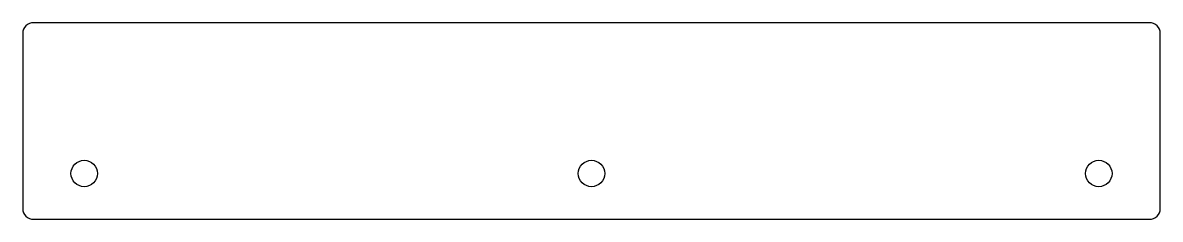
# Model space of a CAD drawing. Header units: millimetres. Extents: x 0 to 211, y -37 to 0.
import ezdxf

# ---------------------------------------------------------------- set-up
doc = ezdxf.new("R2010")
doc.units = ezdxf.units.MM

msp = doc.modelspace()

# ---------------------------------------------------------------- linework, layer by layer
at = {"color": 7, "linetype": 'Continuous', "lineweight": 25}
for p, q in [((209, 0), (2, 0)), ((0, -2), (0, -34.5)), ((211, -34.5), (211, -2)), ((2, -36.5), (209, -36.5))]:
    msp.add_line(p, q, dxfattribs=at)
for centre in [(11.4, -28), (105.5, -28), (199.6, -28)]:
    msp.add_circle(centre, 2.45, dxfattribs=at)
for centre, start, end in [((2, -2), 90, 180), ((209, -2), 0, 90), ((2, -34.5), 180, 270), ((209, -34.5), 270, 0)]:
    msp.add_arc(centre, 2, start, end, dxfattribs=at)

doc.saveas('drawing.dxf')
